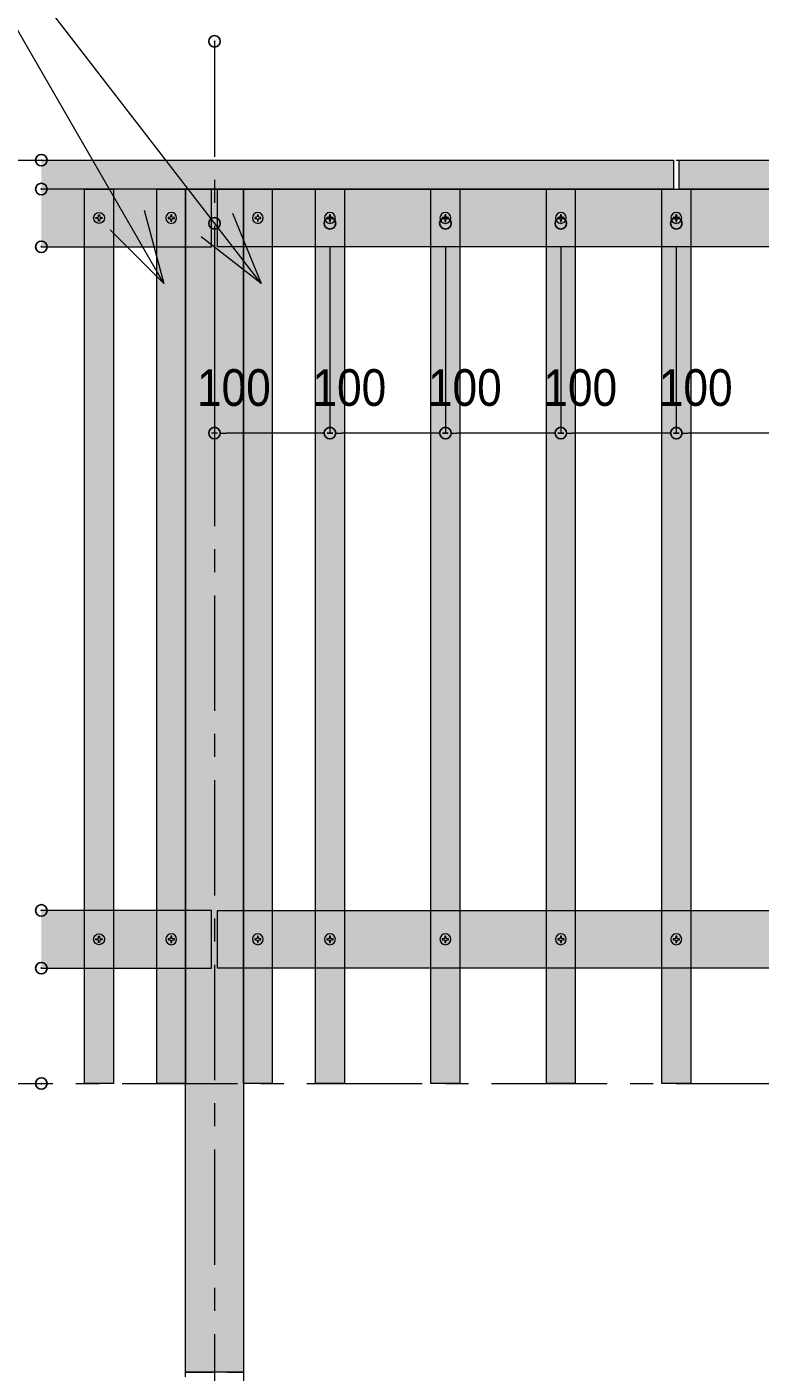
# Model space of a CAD drawing. Units: millimetres, scale not verified. Extents: x -8199 to 8201, y -2963 to 5056.
# Drawn here: x -7321 to -6686, y 681 to 1847 of the extents above; entities that cross this region are included whole.
import ezdxf
from ezdxf.enums import TextEntityAlignment as Align

# ---------------------------------------------------------------- set-up
doc = ezdxf.new("R2010")
doc.units = ezdxf.units.MM
doc.header["$LTSCALE"] = 20
doc.header["$PDMODE"] = 32
doc.header["$PDSIZE"] = 10
doc.linetypes.add('CHAIN1', pattern=[8, 5, -1, 1, -1])
doc.linetypes.add('DASHED1', pattern=[1.8, 1.2, -0.6])
for name, color, linetype, lineweight in [('0-1_一般', 4, 'Continuous', 9), ('0-2_寸法', 7, 'Continuous', 9), ('0-3_0', 7, 'Continuous', 9)]:
    doc.layers.add(name, color=color, linetype=linetype, lineweight=lineweight)
doc.layers.add('0-4_Defpoints', color=7, linetype='Continuous')
doc.styles.add('Osaka', font='')
doc.styles.get('Osaka').set_extended_font_data('Osaka')

# ---------------------------------------------------------------- blocks, each defined once
blk = doc.blocks.new('グループ-426-1')
at = {"layer": '0-1_一般'}
blk.add_line((-11.8, 22), (-8.2, 54.5), dxfattribs=at)
for points in [[(-22, -11.8), (-54.5, -8.2), (-54.5, 8.2), (-22, 11.8)], [(-8.2, 54.5), (8.2, 54.5), (11.8, 22)], [(22, 11.8), (54.5, 8.2), (54.5, -8.2), (22, -11.8)], [(11.8, -22), (8.2, -54.5), (-8.2, -54.5), (-11.8, -22)]]:
    blk.add_lwpolyline(points, dxfattribs=at)
blk.add_circle((0, 0), 94, dxfattribs=at)
for centre, start, end in [((-23.3, 23.3), 276.34019, 353.65981), ((23.3, 23.3), 186.34019, 263.65981), ((-23.3, -23.3), 6.34019, 83.65981), ((23.3, -23.3), 96.34019, 173.65981)]:
    blk.add_arc(centre, 11.6, start, end, dxfattribs=at)
blk = doc.blocks.new('Machine Screw (Metric)-34')
at = {"layer": '0-1_一般'}
blk.add_blockref('グループ-426-1', (0, 0), dxfattribs=at)
blk = doc.blocks.new('グループ-432-1')
at = {"layer": '0-1_一般'}
blk.add_line((-11.8, 22), (-8.2, 54.5), dxfattribs=at)
for points in [[(-22, -11.8), (-54.5, -8.2), (-54.5, 8.2), (-22, 11.8)], [(-8.2, 54.5), (8.2, 54.5), (11.8, 22)], [(22, 11.8), (54.5, 8.2), (54.5, -8.2), (22, -11.8)], [(11.8, -22), (8.2, -54.5), (-8.2, -54.5), (-11.8, -22)]]:
    blk.add_lwpolyline(points, dxfattribs=at)
blk.add_circle((0, 0), 94, dxfattribs=at)
for centre, start, end in [((-23.3, 23.3), 276.34019, 353.65981), ((23.3, 23.3), 186.34019, 263.65981), ((-23.3, -23.3), 6.34019, 83.65981), ((23.3, -23.3), 96.34019, 173.65981)]:
    blk.add_arc(centre, 11.6, start, end, dxfattribs=at)
blk = doc.blocks.new('Machine Screw (Metric)-40')
at = {"layer": '0-1_一般'}
blk.add_blockref('グループ-432-1', (0, 0), dxfattribs=at)
blk = doc.blocks.new('グループ-447-1')
at = {"layer": '0-1_一般'}
blk.add_line((-11.8, 22), (-8.2, 54.5), dxfattribs=at)
for points in [[(-22, -11.8), (-54.5, -8.2), (-54.5, 8.2), (-22, 11.8)], [(-8.2, 54.5), (8.2, 54.5), (11.8, 22)], [(22, 11.8), (54.5, 8.2), (54.5, -8.2), (22, -11.8)], [(11.8, -22), (8.2, -54.5), (-8.2, -54.5), (-11.8, -22)]]:
    blk.add_lwpolyline(points, dxfattribs=at)
blk.add_circle((0, 0), 94, dxfattribs=at)
for centre, start, end in [((-23.3, 23.3), 276.34019, 353.65981), ((23.3, 23.3), 186.34019, 263.65981), ((-23.3, -23.3), 6.34019, 83.65981), ((23.3, -23.3), 96.34019, 173.65981)]:
    blk.add_arc(centre, 11.6, start, end, dxfattribs=at)
blk = doc.blocks.new('Machine Screw (Metric)-55')
at = {"layer": '0-1_一般'}
blk.add_blockref('グループ-447-1', (0, 0), dxfattribs=at)
blk = doc.blocks.new('グループ-448-1')
at = {"layer": '0-1_一般'}
blk.add_line((-11.8, 22), (-8.2, 54.5), dxfattribs=at)
for points in [[(-22, -11.8), (-54.5, -8.2), (-54.5, 8.2), (-22, 11.8)], [(-8.2, 54.5), (8.2, 54.5), (11.8, 22)], [(22, 11.8), (54.5, 8.2), (54.5, -8.2), (22, -11.8)], [(11.8, -22), (8.2, -54.5), (-8.2, -54.5), (-11.8, -22)]]:
    blk.add_lwpolyline(points, dxfattribs=at)
blk.add_circle((0, 0), 94, dxfattribs=at)
for centre, start, end in [((-23.3, 23.3), 276.34019, 353.65981), ((23.3, 23.3), 186.34019, 263.65981), ((-23.3, -23.3), 6.34019, 83.65981), ((23.3, -23.3), 96.34019, 173.65981)]:
    blk.add_arc(centre, 11.6, start, end, dxfattribs=at)
blk = doc.blocks.new('Machine Screw (Metric)-56')
at = {"layer": '0-1_一般'}
blk.add_blockref('グループ-448-1', (0, 0), dxfattribs=at)
blk = doc.blocks.new('グループ-449-1')
at = {"layer": '0-1_一般'}
blk.add_line((-11.8, 22), (-8.2, 54.5), dxfattribs=at)
for points in [[(-22, -11.8), (-54.5, -8.2), (-54.5, 8.2), (-22, 11.8)], [(-8.2, 54.5), (8.2, 54.5), (11.8, 22)], [(22, 11.8), (54.5, 8.2), (54.5, -8.2), (22, -11.8)], [(11.8, -22), (8.2, -54.5), (-8.2, -54.5), (-11.8, -22)]]:
    blk.add_lwpolyline(points, dxfattribs=at)
blk.add_circle((0, 0), 94, dxfattribs=at)
for centre, start, end in [((-23.3, 23.3), 276.34019, 353.65981), ((23.3, 23.3), 186.34019, 263.65981), ((-23.3, -23.3), 6.34019, 83.65981), ((23.3, -23.3), 96.34019, 173.65981)]:
    blk.add_arc(centre, 11.6, start, end, dxfattribs=at)
blk = doc.blocks.new('Machine Screw (Metric)-57')
at = {"layer": '0-1_一般'}
blk.add_blockref('グループ-449-1', (0, 0), dxfattribs=at)
blk = doc.blocks.new('グループ-450-1')
at = {"layer": '0-1_一般'}
blk.add_line((-11.8, 22), (-8.2, 54.5), dxfattribs=at)
for points in [[(-22, -11.8), (-54.5, -8.2), (-54.5, 8.2), (-22, 11.8)], [(-8.2, 54.5), (8.2, 54.5), (11.8, 22)], [(22, 11.8), (54.5, 8.2), (54.5, -8.2), (22, -11.8)], [(11.8, -22), (8.2, -54.5), (-8.2, -54.5), (-11.8, -22)]]:
    blk.add_lwpolyline(points, dxfattribs=at)
blk.add_circle((0, 0), 94, dxfattribs=at)
for centre, start, end in [((-23.3, 23.3), 276.34019, 353.65981), ((23.3, 23.3), 186.34019, 263.65981), ((-23.3, -23.3), 6.34019, 83.65981), ((23.3, -23.3), 96.34019, 173.65981)]:
    blk.add_arc(centre, 11.6, start, end, dxfattribs=at)
blk = doc.blocks.new('Machine Screw (Metric)-58')
at = {"layer": '0-1_一般'}
blk.add_blockref('グループ-450-1', (0, 0), dxfattribs=at)
blk = doc.blocks.new('グループ-451-1')
at = {"layer": '0-1_一般'}
blk.add_line((-11.8, 22), (-8.2, 54.5), dxfattribs=at)
for points in [[(-22, -11.8), (-54.5, -8.2), (-54.5, 8.2), (-22, 11.8)], [(-8.2, 54.5), (8.2, 54.5), (11.8, 22)], [(22, 11.8), (54.5, 8.2), (54.5, -8.2), (22, -11.8)], [(11.8, -22), (8.2, -54.5), (-8.2, -54.5), (-11.8, -22)]]:
    blk.add_lwpolyline(points, dxfattribs=at)
blk.add_circle((0, 0), 94, dxfattribs=at)
for centre, start, end in [((-23.3, 23.3), 276.34019, 353.65981), ((23.3, 23.3), 186.34019, 263.65981), ((-23.3, -23.3), 6.34019, 83.65981), ((23.3, -23.3), 96.34019, 173.65981)]:
    blk.add_arc(centre, 11.6, start, end, dxfattribs=at)
blk = doc.blocks.new('Machine Screw (Metric)-59')
at = {"layer": '0-1_一般'}
blk.add_blockref('グループ-451-1', (0, 0), dxfattribs=at)
blk = doc.blocks.new('グループ-452-1')
at = {"layer": '0-1_一般'}
blk.add_line((-11.8, 22), (-8.2, 54.5), dxfattribs=at)
for points in [[(-22, -11.8), (-54.5, -8.2), (-54.5, 8.2), (-22, 11.8)], [(-8.2, 54.5), (8.2, 54.5), (11.8, 22)], [(22, 11.8), (54.5, 8.2), (54.5, -8.2), (22, -11.8)], [(11.8, -22), (8.2, -54.5), (-8.2, -54.5), (-11.8, -22)]]:
    blk.add_lwpolyline(points, dxfattribs=at)
blk.add_circle((0, 0), 94, dxfattribs=at)
for centre, start, end in [((-23.3, 23.3), 276.34019, 353.65981), ((23.3, 23.3), 186.34019, 263.65981), ((-23.3, -23.3), 6.34019, 83.65981), ((23.3, -23.3), 96.34019, 173.65981)]:
    blk.add_arc(centre, 11.6, start, end, dxfattribs=at)
blk = doc.blocks.new('Machine Screw (Metric)-60')
at = {"layer": '0-1_一般'}
blk.add_blockref('グループ-452-1', (0, 0), dxfattribs=at)
blk = doc.blocks.new('グループ-453-1')
at = {"layer": '0-1_一般'}
blk.add_line((-11.8, 22), (-8.2, 54.5), dxfattribs=at)
for points in [[(-22, -11.8), (-54.5, -8.2), (-54.5, 8.2), (-22, 11.8)], [(-8.2, 54.5), (8.2, 54.5), (11.8, 22)], [(22, 11.8), (54.5, 8.2), (54.5, -8.2), (22, -11.8)], [(11.8, -22), (8.2, -54.5), (-8.2, -54.5), (-11.8, -22)]]:
    blk.add_lwpolyline(points, dxfattribs=at)
blk.add_circle((0, 0), 94, dxfattribs=at)
for centre, start, end in [((-23.3, 23.3), 276.34019, 353.65981), ((23.3, 23.3), 186.34019, 263.65981), ((-23.3, -23.3), 6.34019, 83.65981), ((23.3, -23.3), 96.34019, 173.65981)]:
    blk.add_arc(centre, 11.6, start, end, dxfattribs=at)
blk = doc.blocks.new('Machine Screw (Metric)-61')
at = {"layer": '0-1_一般'}
blk.add_blockref('グループ-453-1', (0, 0), dxfattribs=at)
blk = doc.blocks.new('グループ-454-1')
at = {"layer": '0-1_一般'}
blk.add_line((-11.8, 22), (-8.2, 54.5), dxfattribs=at)
for points in [[(-22, -11.8), (-54.5, -8.2), (-54.5, 8.2), (-22, 11.8)], [(-8.2, 54.5), (8.2, 54.5), (11.8, 22)], [(22, 11.8), (54.5, 8.2), (54.5, -8.2), (22, -11.8)], [(11.8, -22), (8.2, -54.5), (-8.2, -54.5), (-11.8, -22)]]:
    blk.add_lwpolyline(points, dxfattribs=at)
blk.add_circle((0, 0), 94, dxfattribs=at)
for centre, start, end in [((-23.3, 23.3), 276.34019, 353.65981), ((23.3, 23.3), 186.34019, 263.65981), ((-23.3, -23.3), 6.34019, 83.65981), ((23.3, -23.3), 96.34019, 173.65981)]:
    blk.add_arc(centre, 11.6, start, end, dxfattribs=at)
blk = doc.blocks.new('Machine Screw (Metric)-62')
at = {"layer": '0-1_一般'}
blk.add_blockref('グループ-454-1', (0, 0), dxfattribs=at)
blk = doc.blocks.new('_DOT')
at = {"layer": '0-3_0'}
for p, q in [((-10, 0), (-20, 0)), ((-5, 0), (5, 0))]:
    blk.add_line(p, q, dxfattribs=at)
blk = doc.blocks.new('グループ-463-1')
at = {"layer": '0-1_一般'}
blk.add_line((-11.8, 22), (-8.2, 54.5), dxfattribs=at)
for points in [[(-22, -11.8), (-54.5, -8.2), (-54.5, 8.2), (-22, 11.8)], [(-8.2, 54.5), (8.2, 54.5), (11.8, 22)], [(22, 11.8), (54.5, 8.2), (54.5, -8.2), (22, -11.8)], [(11.8, -22), (8.2, -54.5), (-8.2, -54.5), (-11.8, -22)]]:
    blk.add_lwpolyline(points, dxfattribs=at)
blk.add_circle((0, 0), 94, dxfattribs=at)
for centre, start, end in [((-23.3, 23.3), 276.34019, 353.65981), ((23.3, 23.3), 186.34019, 263.65981), ((-23.3, -23.3), 6.34019, 83.65981), ((23.3, -23.3), 96.34019, 173.65981)]:
    blk.add_arc(centre, 11.6, start, end, dxfattribs=at)
blk = doc.blocks.new('Machine Screw (Metric)-71')
at = {"layer": '0-1_一般'}
blk.add_blockref('グループ-463-1', (0, 0), dxfattribs=at)
blk = doc.blocks.new('グループ-464-1')
at = {"layer": '0-1_一般'}
blk.add_line((-11.8, 22), (-8.2, 54.5), dxfattribs=at)
for points in [[(-22, -11.8), (-54.5, -8.2), (-54.5, 8.2), (-22, 11.8)], [(-8.2, 54.5), (8.2, 54.5), (11.8, 22)], [(22, 11.8), (54.5, 8.2), (54.5, -8.2), (22, -11.8)], [(11.8, -22), (8.2, -54.5), (-8.2, -54.5), (-11.8, -22)]]:
    blk.add_lwpolyline(points, dxfattribs=at)
blk.add_circle((0, 0), 94, dxfattribs=at)
for centre, start, end in [((-23.3, 23.3), 276.34019, 353.65981), ((23.3, 23.3), 186.34019, 263.65981), ((-23.3, -23.3), 6.34019, 83.65981), ((23.3, -23.3), 96.34019, 173.65981)]:
    blk.add_arc(centre, 11.6, start, end, dxfattribs=at)
blk = doc.blocks.new('Machine Screw (Metric)-72')
at = {"layer": '0-1_一般'}
blk.add_blockref('グループ-464-1', (0, 0), dxfattribs=at)
blk = doc.blocks.new('グループ-465-1')
at = {"layer": '0-1_一般'}
blk.add_line((-11.8, 22), (-8.2, 54.5), dxfattribs=at)
for points in [[(-22, -11.8), (-54.5, -8.2), (-54.5, 8.2), (-22, 11.8)], [(-8.2, 54.5), (8.2, 54.5), (11.8, 22)], [(22, 11.8), (54.5, 8.2), (54.5, -8.2), (22, -11.8)], [(11.8, -22), (8.2, -54.5), (-8.2, -54.5), (-11.8, -22)]]:
    blk.add_lwpolyline(points, dxfattribs=at)
blk.add_circle((0, 0), 94, dxfattribs=at)
for centre, start, end in [((-23.3, 23.3), 276.34019, 353.65981), ((23.3, 23.3), 186.34019, 263.65981), ((-23.3, -23.3), 6.34019, 83.65981), ((23.3, -23.3), 96.34019, 173.65981)]:
    blk.add_arc(centre, 11.6, start, end, dxfattribs=at)
blk = doc.blocks.new('Machine Screw (Metric)-73')
at = {"layer": '0-1_一般'}
blk.add_blockref('グループ-465-1', (0, 0), dxfattribs=at)
blk = doc.blocks.new('グループ-466-1')
at = {"layer": '0-1_一般'}
blk.add_line((-11.8, 22), (-8.2, 54.5), dxfattribs=at)
for points in [[(-22, -11.8), (-54.5, -8.2), (-54.5, 8.2), (-22, 11.8)], [(-8.2, 54.5), (8.2, 54.5), (11.8, 22)], [(22, 11.8), (54.5, 8.2), (54.5, -8.2), (22, -11.8)], [(11.8, -22), (8.2, -54.5), (-8.2, -54.5), (-11.8, -22)]]:
    blk.add_lwpolyline(points, dxfattribs=at)
blk.add_circle((0, 0), 94, dxfattribs=at)
for centre, start, end in [((-23.3, 23.3), 276.34019, 353.65981), ((23.3, 23.3), 186.34019, 263.65981), ((-23.3, -23.3), 6.34019, 83.65981), ((23.3, -23.3), 96.34019, 173.65981)]:
    blk.add_arc(centre, 11.6, start, end, dxfattribs=at)
blk = doc.blocks.new('Machine Screw (Metric)-74')
at = {"layer": '0-1_一般'}
blk.add_blockref('グループ-466-1', (0, 0), dxfattribs=at)

msp = doc.modelspace()

# ---------------------------------------------------------------- linework, layer by layer
at = {"layer": '0-1_一般', "color": 7}
for p in [(-7202.28, 1624.46), (-7118.03, 1624.46)]:
    msp.add_line(p, (-7453.34, 2059.3), dxfattribs=at)
at = {"layer": '0-1_一般', "color": 7, "linetype": 'CHAIN1'}
msp.add_line((-7558.35, 1731.3), (-5158.35, 1731.3), dxfattribs=at)
at = {"layer": '0-1_一般', "linetype": 'CHAIN1'}
msp.add_line((-7558.35, 931.3), (-5158.35, 931.3), dxfattribs=at)
at = {"layer": '0-1_一般'}
for points in [[(-7308.35, 1731.3), (-6760.85, 1731.3), (-6760.85, 1706.3), (-7308.35, 1706.3)], [(-5408.35, 1706.3), (-6755.85, 1706.3), (-6755.85, 1731.3), (-5408.35, 1731.3)], [(-7308.35, 1656.3), (-7160.85, 1656.3), (-7160.85, 1706.3), (-7308.35, 1706.3)], [(-7308.35, 1031.3), (-7160.85, 1031.3), (-7160.85, 1081.3), (-7308.35, 1081.3)]]:
    msp.add_lwpolyline(points, dxfattribs=at)
for points in [[(-7270.85, 1706.3), (-7245.85, 1706.3), (-7245.85, 931.3), (-7270.85, 931.3)], [(-7208.35, 1706.3), (-7183.35, 1706.3), (-7183.35, 931.3), (-7208.35, 931.3)], [(-7183.35, 1706.3), (-7133.35, 1706.3), (-7133.35, 681.3), (-7183.35, 681.3)], [(-7155.85, 1706.3), (-5560.85, 1706.3), (-5560.85, 1656.3), (-7155.85, 1656.3)], [(-7133.35, 1706.3), (-7108.35, 1706.3), (-7108.35, 931.3), (-7133.35, 931.3)], [(-7070.85, 1706.3), (-7045.85, 1706.3), (-7045.85, 931.3), (-7070.85, 931.3)], [(-6970.85, 1706.3), (-6945.85, 1706.3), (-6945.85, 931.3), (-6970.85, 931.3)], [(-6870.85, 1706.3), (-6845.85, 1706.3), (-6845.85, 931.3), (-6870.85, 931.3)], [(-6770.85, 1706.3), (-6745.85, 1706.3), (-6745.85, 931.3), (-6770.85, 931.3)], [(-7155.85, 1081.3), (-5560.85, 1081.3), (-5560.85, 1031.3), (-7155.85, 1031.3)]]:
    msp.add_lwpolyline(points, close=True, dxfattribs=at)
at = {"layer": '0-1_一般', "color": 7}
for points in [[(-7219.29, 1687.96), (-7202.28, 1624.46), (-7248.76, 1670.94)], [(-7142.66, 1685.41), (-7118.03, 1624.46), (-7169.84, 1664.93)]]:
    msp.add_lwpolyline(points, dxfattribs=at)
at = {"layer": '0-1_一般', "color": 132}
for points in [[(-7308.35, 1731.3), (-7308.35, 1706.3), (-6760.85, 1731.3), (-6760.85, 1706.3)], [(-5408.35, 1706.3), (-5408.35, 1731.3), (-6755.85, 1706.3), (-6755.85, 1731.3)], [(-7308.35, 1656.3), (-7308.35, 1706.3), (-7160.85, 1656.3), (-7160.85, 1706.3)], [(-7270.85, 1706.3), (-7270.85, 931.3), (-7245.85, 1706.3), (-7245.85, 931.3)], [(-7208.35, 1706.3), (-7208.35, 931.3), (-7183.35, 1706.3), (-7183.35, 931.3)], [(-7183.35, 1706.3), (-7183.35, 681.3), (-7133.35, 1706.3), (-7133.35, 681.3)], [(-7155.85, 1706.3), (-7155.85, 1656.3), (-5560.85, 1706.3), (-5560.85, 1656.3)], [(-7133.35, 1706.3), (-7133.35, 931.3), (-7108.35, 1706.3), (-7108.35, 931.3)], [(-7070.85, 1706.3), (-7070.85, 931.3), (-7045.85, 1706.3), (-7045.85, 931.3)], [(-6970.85, 1706.3), (-6970.85, 931.3), (-6945.85, 1706.3), (-6945.85, 931.3)], [(-6870.85, 1706.3), (-6870.85, 931.3), (-6845.85, 1706.3), (-6845.85, 931.3)], [(-6770.85, 1706.3), (-6770.85, 931.3), (-6745.85, 1706.3), (-6745.85, 931.3)], [(-7308.35, 1031.3), (-7308.35, 1081.3), (-7160.85, 1031.3), (-7160.85, 1081.3)], [(-7155.85, 1081.3), (-7155.85, 1031.3), (-5560.85, 1081.3), (-5560.85, 1031.3)]]:
    msp.add_solid(points, dxfattribs=at)
at = {"layer": '0-2_寸法', "linetype": 'CHAIN1'}
msp.add_line((-7158.35, 1834.3), (-7158.35, 134.3), dxfattribs=at)
at = {"layer": '0-2_寸法'}
for p, q in [((-7158.35, 1656.6), (-7158.35, 1494.88)), ((-7058.35, 1656.6), (-7058.35, 1494.88)), ((-7058.35, 1656.6), (-7058.35, 1494.88)), ((-6958.35, 1656.6), (-6958.35, 1494.88)), ((-6958.35, 1656.6), (-6958.35, 1494.88)), ((-6858.35, 1656.6), (-6858.35, 1494.88)), ((-6858.35, 1656.6), (-6858.35, 1494.88)), ((-6758.35, 1656.6), (-6758.35, 1494.88)), ((-6758.35, 1656.6), (-6758.35, 1494.88)), ((-7068.36, 1494.88), (-7148.34, 1494.88)), ((-6968.36, 1494.88), (-7048.34, 1494.88)), ((-6868.36, 1494.88), (-6948.34, 1494.88)), ((-6768.36, 1494.88), (-6848.34, 1494.88)), ((-6668.36, 1494.88), (-6748.34, 1494.88))]:
    msp.add_line(p, q, dxfattribs=at)
at = {"layer": '0-2_寸法', "color": 4, "linetype": 'DASHED1'}
msp.add_lwpolyline([(-7183.35, 681.3), (-7133.35, 681.3), (-7133.35, 281.3), (-7183.35, 281.3)], close=True, dxfattribs=at)
at = {"layer": '0-4_Defpoints'}
for p in [(-7158.35, 1834.3), (-7308.35, 1731.3), (-7308.35, 1706.3), (-7158.35, 1676.6), (-7058.35, 1676.6), (-6958.35, 1676.6), (-6858.35, 1676.6), (-6758.35, 1676.6), (-7308.35, 1656.3), (-7158.35, 1494.88), (-7058.35, 1494.88), (-6958.35, 1494.88), (-6858.35, 1494.88), (-6758.35, 1494.88), (-7308.35, 1081.3), (-7308.35, 1031.3), (-7308.35, 931.3)]:
    msp.add_point(p, dxfattribs=at)

# ---------------------------------------------------------------- block references
at = {"layer": '0-1_一般', "yscale": 0.05}
for name, p, xscale in [('Machine Screw (Metric)-73', (-7258.35, 1681.3), 0.05), ('Machine Screw (Metric)-71', (-7195.85, 1681.3), -0.05), ('Machine Screw (Metric)-34', (-7120.85, 1681.3), -0.05), ('Machine Screw (Metric)-55', (-7058.35, 1681.3), -0.05), ('Machine Screw (Metric)-57', (-6958.35, 1681.3), -0.05), ('Machine Screw (Metric)-59', (-6858.35, 1681.3), -0.05), ('Machine Screw (Metric)-61', (-6758.35, 1681.3), -0.05), ('Machine Screw (Metric)-74', (-7258.35, 1056.3), 0.05), ('Machine Screw (Metric)-72', (-7195.85, 1056.3), -0.05), ('Machine Screw (Metric)-40', (-7120.85, 1056.3), -0.05), ('Machine Screw (Metric)-56', (-7058.35, 1056.3), -0.05), ('Machine Screw (Metric)-58', (-6958.35, 1056.3), -0.05), ('Machine Screw (Metric)-60', (-6858.35, 1056.3), -0.05), ('Machine Screw (Metric)-62', (-6758.35, 1056.3), -0.05)]:
    msp.add_blockref(name, p, dxfattribs=dict(at, xscale=xscale))
at = {"layer": '0-2_寸法', "xscale": 0.5007446, "yscale": 0.5007446, "rotation": 180}
for p in [(-7158.35, 1494.88), (-7058.35, 1494.88), (-6958.35, 1494.88), (-6858.35, 1494.88), (-6758.35, 1494.88)]:
    msp.add_blockref('_DOT', p, dxfattribs=at)
at = {"layer": '0-2_寸法', "xscale": 0.5007446, "yscale": 0.5007446}
for p in [(-7058.35, 1494.88), (-6958.35, 1494.88), (-6858.35, 1494.88), (-6758.35, 1494.88)]:
    msp.add_blockref('_DOT', p, dxfattribs=at)

# ---------------------------------------------------------------- texts
at = {"layer": '0-2_寸法', "style": 'Osaka', "width": 0.9}
for p in [(-7173.5, 1508.89), (-7073.5, 1508.89), (-6973.5, 1508.89), (-6873.5, 1508.89), (-6773.5, 1508.89)]:
    msp.add_text('100', height=31.82, dxfattribs=at).set_placement(p, align=Align.BOTTOM_LEFT)

doc.saveas('drawing.dxf')
